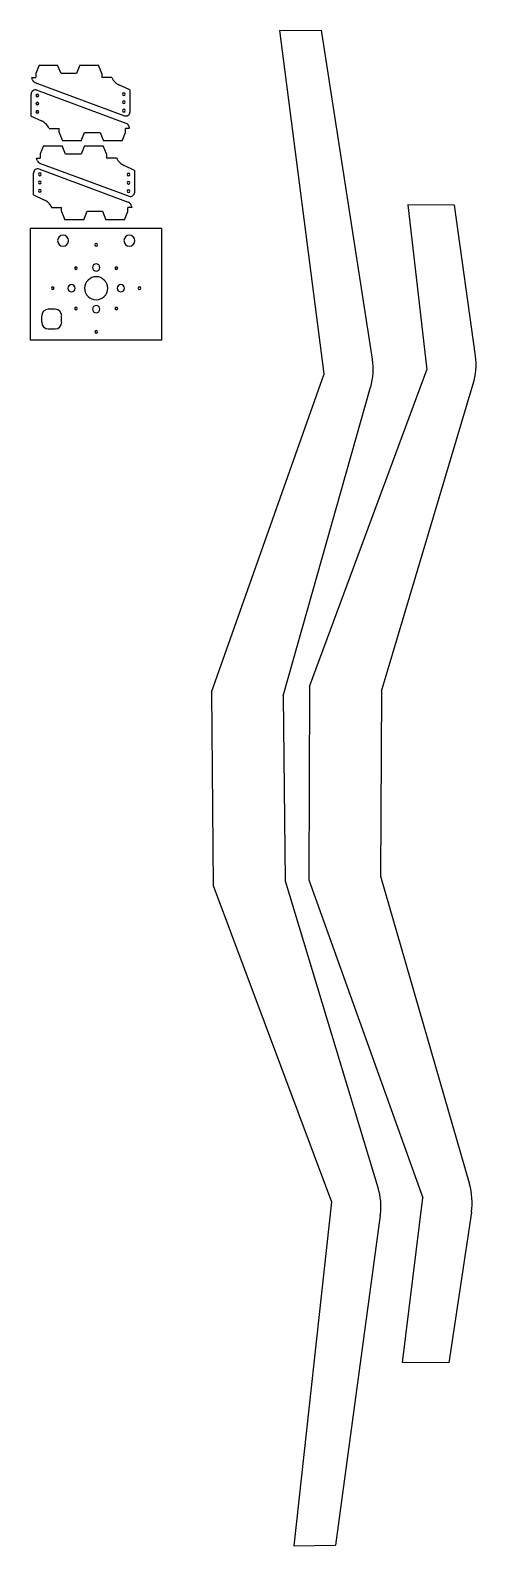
# Model space of a CAD drawing. Extents: x 12 to 184, y -297 to 288.
import ezdxf

# ---------------------------------------------------------------- set-up
doc = ezdxf.new("R2010")
doc.units = 0
doc.layers.add('Layer_1', color=7, linetype='CONTINUOUS')

msp = doc.modelspace()

# ---------------------------------------------------------------- linework, layer by layer
at = {"layer": 'Layer_1', "color": 7}
for p, q in [((107.815916, 287.398077), (123.966004, 287.507927)), ((124.907104, 155.018074), (107.815916, 287.398077)), ((143.573104, 160.692842), (123.966004, 287.507927)), ((12.39795, 268.36665), (12.10028, 269.25965)), ((12.10028, 269.25965), (13.63823, 269.25965)), ((14.92812, 274.02232), (13.63823, 270.84721)), ((13.63823, 270.84721), (13.63823, 269.25965)), ((14.92812, 274.02232), (22.12173, 274.02232)), ((23.46124, 270.7976), (22.12173, 274.02232)), ((29.36496, 270.7976), (23.46124, 270.7976)), ((30.65485, 274.02232), (29.36496, 270.7976)), ((30.65485, 274.02232), (37.89808, 274.02232)), ((39.18797, 270.84721), (37.89808, 274.02232)), ((39.18797, 270.84721), (39.18797, 269.25965)), ((43.05764, 269.25965), (39.18797, 269.25965)), ((11.86874, 254.45153), (11.86874, 262.88543)), ((13.34056, 267.32482), (47.86992, 254.57476)), ((48.53138, 251.57409), (14.00202, 264.37376)), ((50.0032, 264.49698), (46.0343, 266.3326)), ((50.0032, 264.49698), (50.0032, 256.06309)), ((11.86874, 254.45153), (15.83763, 252.56631)), ((18.86391, 249.688866), (22.68397, 249.688866)), ((22.68397, 248.10131), (22.68397, 249.688866)), ((22.68397, 248.10131), (23.97386, 244.926197)), ((31.21709, 244.926197), (32.50698, 248.150921)), ((32.50698, 248.150921), (38.46031, 248.150921)), ((38.46031, 248.150921), (39.7502, 244.926197)), ((46.99343, 244.926197), (48.28332, 248.10131)), ((49.77165, 249.688866), (48.28332, 249.688866)), ((48.28332, 248.10131), (48.28332, 249.688866)), ((49.5236, 250.581867), (49.77165, 249.688866)), ((16.67334, 243.02827), (15.38345, 239.85316)), ((15.38345, 239.85316), (15.38345, 238.2656)), ((16.67334, 243.02827), (23.91657, 243.02827)), ((25.20646, 239.80355), (23.91657, 243.02827)), ((31.21709, 244.926197), (23.97386, 244.926197)), ((31.15979, 239.80355), (25.20646, 239.80355)), ((32.44968, 243.02827), (31.15979, 239.80355)), ((32.44968, 243.02827), (39.69291, 243.02827)), ((40.9828, 239.85316), (39.69291, 243.02827)), ((46.99343, 244.926197), (39.7502, 244.926197)), ((40.9828, 239.85316), (40.9828, 238.2656)), ((14.19278, 237.3726), (13.89512, 238.2656)), ((13.89512, 238.2656), (15.38345, 238.2656)), ((49.47575, 221.147006), (14.94639, 233.94668)), ((15.13539, 236.33077), (49.66475, 223.58071)), ((44.85247, 238.2656), (40.9828, 238.2656)), ((51.79803, 233.50293), (47.82914, 235.33855)), ((12.81312, 224.024446), (12.81312, 232.458346)), ((51.79803, 233.50293), (51.79803, 225.06904)), ((12.81312, 224.024446), (16.78201, 222.139226)), ((19.75867, 219.261782), (23.62834, 219.261782)), ((23.62834, 217.674226), (23.62834, 219.261782)), ((23.62834, 217.674226), (24.91823, 214.499113)), ((32.16146, 214.499113), (33.45135, 217.723837)), ((33.45135, 217.723837), (39.40469, 217.723837)), ((39.40469, 217.723837), (40.69458, 214.499113)), ((47.9378, 214.499113), (49.22769, 217.674226)), ((50.71603, 219.261782), (49.22769, 219.261782)), ((49.22769, 217.674226), (49.22769, 219.261782)), ((50.41836, 220.154783), (50.71603, 219.261782)), ((175.220812, 220.163223), (157.296892, 220.247806)), ((157.296892, 220.247806), (164.603878, 156.590332)), ((183.316797, 161.971097), (175.220812, 220.163223)), ((62.35452, 211.058887), (11.55271, 211.058887)), ((11.55271, 211.058887), (11.55271, 168.194862)), ((32.16146, 214.499113), (24.91823, 214.499113)), ((47.9378, 214.499113), (40.69458, 214.499113)), ((62.35452, 168.194862), (62.35452, 211.058887)), ((15.91849, 177.372923), (15.91849, 174.941977)), ((21.12766, 179.952702), (18.49827, 179.952702)), ((23.65783, 174.941977), (23.65783, 177.372923)), ((18.49827, 172.411809), (21.12766, 172.411809)), ((11.55271, 168.194862), (62.35452, 168.194862)), ((81.459142, 32.382969), (124.907104, 155.018074)), ((119.356729, 34.555391), (164.603878, 156.590332)), ((109.193419, 30.969436), (142.899985, 149.888776)), ((147.131938, 32.755917), (182.519037, 151.216871)), ((81.459142, 32.382969), (82.14027, -42.213918)), ((109.193419, 30.969436), (109.87683, -40.310917)), ((119.356729, 34.555391), (119.012658, -40.043677)), ((147.131938, 32.755917), (146.767315, -38.516681)), ((109.87683, -40.310917), (145.737061, -158.55012)), ((119.012658, -40.043677), (163.07141, -162.50938)), ((146.767315, -38.516681), (181.051522, -157.319592)), ((82.14027, -42.213918), (127.836308, -164.052494)), ((155.201063, -226.091935), (163.07141, -162.50938)), ((127.836308, -164.052494), (113.207639, -296.672625)), ((146.62092, -169.341153), (129.376316, -296.51678)), ((181.76017, -168.067473), (173.077531, -226.162011)), ((173.077531, -226.162011), (155.201063, -226.091935)), ((113.207639, -296.672625), (129.376316, -296.51678))]:
    msp.add_line(p, q, dxfattribs=at)
for points in [[(43.03966, 269.25418), (43.6836, 267.97034), (44.74222, 266.94154), (46.04397, 266.33454)], [(12.55947, 264.23321), (12.12671, 263.93172), (11.86874, 263.43765), (11.86874, 262.91023)], [(12.37065, 268.36181), (12.51882, 267.88241), (12.88171, 267.49938), (13.35236, 267.3255)], [(14.03984, 264.42269), (13.54509, 264.60544), (12.99224, 264.53471), (12.55947, 264.23321)], [(14.27488, 262.93504), (13.98718, 262.93504), (13.75397, 262.70181), (13.75397, 262.41412)], [(14.7958, 262.41412), (14.7958, 262.70181), (14.56258, 262.93504), (14.27488, 262.93504)], [(47.64667, 263.45515), (47.35897, 263.45515), (47.12575, 263.22192), (47.12575, 262.93423)], [(47.12575, 262.93423), (47.12575, 262.64655), (47.35897, 262.41332), (47.64667, 262.41332)], [(48.16758, 262.93423), (48.16758, 263.22192), (47.93437, 263.45515), (47.64667, 263.45515)], [(47.64667, 262.41332), (47.93437, 262.41332), (48.16758, 262.64655), (48.16758, 262.93423)], [(13.75397, 262.41412), (13.75397, 262.12644), (13.98718, 261.89321), (14.27488, 261.89321)], [(14.27488, 259.75993), (13.98718, 259.75993), (13.75397, 259.5267), (13.75397, 259.23901)], [(13.75397, 259.23901), (13.75397, 258.95132), (13.98718, 258.71809), (14.27488, 258.71809)], [(14.27488, 261.89321), (14.56258, 261.89321), (14.7958, 262.12644), (14.7958, 262.41412)], [(14.7958, 259.23901), (14.7958, 259.5267), (14.56258, 259.75993), (14.27488, 259.75993)], [(14.27488, 258.71809), (14.56258, 258.71809), (14.7958, 258.95132), (14.7958, 259.23901)], [(47.64667, 260.28004), (47.35897, 260.28004), (47.12575, 260.04681), (47.12575, 259.75912)], [(47.12575, 259.75912), (47.12575, 259.47144), (47.35897, 259.2382), (47.64667, 259.2382)], [(47.64667, 257.05531), (47.35897, 257.05531), (47.12575, 256.82208), (47.12575, 256.5344)], [(48.16758, 259.75912), (48.16758, 260.04681), (47.93437, 260.28004), (47.64667, 260.28004)], [(47.64667, 259.2382), (47.93437, 259.2382), (48.16758, 259.47144), (48.16758, 259.75912)], [(48.16758, 256.5344), (48.16758, 256.82208), (47.93437, 257.05531), (47.64667, 257.05531)], [(14.27488, 256.58481), (13.98718, 256.58481), (13.75397, 256.35158), (13.75397, 256.0639)], [(13.75397, 256.0639), (13.75397, 255.77621), (13.98718, 255.54298), (14.27488, 255.54298)], [(14.7958, 256.0639), (14.7958, 256.35158), (14.56258, 256.58481), (14.27488, 256.58481)], [(14.27488, 255.54298), (14.56258, 255.54298), (14.7958, 255.77621), (14.7958, 256.0639)], [(18.88189, 249.694343), (18.23795, 250.97817), (17.17933, 252.00698), (15.87758, 252.61398)], [(47.12575, 256.5344), (47.12575, 256.24671), (47.35897, 256.01348), (47.64667, 256.01348)], [(47.64667, 256.01348), (47.93437, 256.01348), (48.16758, 256.24671), (48.16758, 256.5344)], [(47.88171, 254.57544), (48.37646, 254.39269), (48.92931, 254.46342), (49.36208, 254.76492)], [(49.5509, 250.586714), (49.40273, 251.06611), (49.03984, 251.44914), (48.56919, 251.62302)], [(49.36208, 254.76492), (49.79484, 255.06641), (50.05281, 255.56049), (50.05281, 256.0879)], [(13.50385, 233.80613), (13.07108, 233.50464), (12.81312, 233.01057), (12.81312, 232.483146)], [(14.98421, 233.99561), (14.48947, 234.17836), (13.93661, 234.10763), (13.50385, 233.80613)], [(14.16548, 237.36776), (14.31365, 236.88836), (14.67654, 236.50533), (15.14719, 236.33145)], [(44.83449, 238.26013), (45.47842, 236.97629), (46.53704, 235.94749), (47.8388, 235.34049)], [(15.21926, 232.507956), (14.93156, 232.507956), (14.69834, 232.274726), (14.69834, 231.987036)], [(14.69834, 231.987036), (14.69834, 231.699356), (14.93156, 231.466126), (15.21926, 231.466126)], [(15.21926, 229.332846), (14.93156, 229.332846), (14.69834, 229.099616), (14.69834, 228.811926)], [(14.69834, 228.811926), (14.69834, 228.524236), (14.93156, 228.291006), (15.21926, 228.291006)], [(15.74017, 231.987036), (15.74017, 232.274726), (15.50696, 232.507956), (15.21926, 232.507956)], [(15.21926, 231.466126), (15.50696, 231.466126), (15.74017, 231.699356), (15.74017, 231.987036)], [(15.74017, 228.811926), (15.74017, 229.099616), (15.50696, 229.332846), (15.21926, 229.332846)], [(15.21926, 228.291006), (15.50696, 228.291006), (15.74017, 228.524236), (15.74017, 228.811926)], [(49.4415, 232.4611), (49.15381, 232.4611), (48.92058, 232.22787), (48.92058, 231.94018)], [(48.92058, 231.94018), (48.92058, 231.6525), (49.15381, 231.41927), (49.4415, 231.41927)], [(49.4415, 229.28599), (49.15381, 229.28599), (48.92058, 229.05276), (48.92058, 228.76507)], [(48.92058, 228.76507), (48.92058, 228.47739), (49.15381, 228.24415), (49.4415, 228.24415)], [(49.96241, 231.94018), (49.96241, 232.22787), (49.72918, 232.4611), (49.4415, 232.4611)], [(49.4415, 231.41927), (49.72918, 231.41927), (49.96241, 231.6525), (49.96241, 231.94018)], [(49.96241, 228.76507), (49.96241, 229.05276), (49.72918, 229.28599), (49.4415, 229.28599)], [(49.4415, 228.24415), (49.72918, 228.24415), (49.96241, 228.47739), (49.96241, 228.76507)], [(15.21926, 226.157726), (14.93156, 226.157726), (14.69834, 225.924496), (14.69834, 225.636816)], [(14.69834, 225.636816), (14.69834, 225.349126), (14.93156, 225.115896), (15.21926, 225.115896)], [(15.74017, 225.636816), (15.74017, 225.924496), (15.50696, 226.157726), (15.21926, 226.157726)], [(15.21926, 225.115896), (15.50696, 225.115896), (15.74017, 225.349126), (15.74017, 225.636816)], [(19.82626, 219.267259), (19.18232, 220.551086), (18.1237, 221.579896), (16.82195, 222.186896)], [(49.4415, 226.06126), (49.15381, 226.06126), (48.92058, 225.82803), (48.92058, 225.54035)], [(48.92058, 225.54035), (48.92058, 225.25266), (49.15381, 225.01943), (49.4415, 225.01943)], [(49.96241, 225.54035), (49.96241, 225.82803), (49.72918, 226.06126), (49.4415, 226.06126)], [(49.4415, 225.01943), (49.72918, 225.01943), (49.96241, 225.25266), (49.96241, 225.54035)], [(49.67655, 223.58139), (50.1713, 223.39864), (50.72414, 223.46937), (51.15691, 223.77087)], [(51.15691, 223.77087), (51.58967, 224.07236), (51.84764, 224.56644), (51.84764, 225.09385)], [(50.49527, 220.15963), (50.34709, 220.639026), (49.98421, 221.022056), (49.51356, 221.195936)], [(24.22836, 208.528719), (23.06387, 208.528719), (22.11988, 207.584728), (22.11988, 206.420245)], [(22.11988, 206.420245), (22.11988, 205.255763), (23.06387, 204.311772), (24.22836, 204.311772)], [(26.33683, 206.420245), (26.33683, 207.584728), (25.39284, 208.528719), (24.22836, 208.528719)], [(24.22836, 204.311772), (25.39284, 204.311772), (26.33683, 205.255763), (26.33683, 206.420245)], [(36.97842, 205.353606), (36.69072, 205.353606), (36.4575, 205.120374), (36.4575, 204.832689)], [(36.4575, 204.832689), (36.4575, 204.545004), (36.69072, 204.311772), (36.97842, 204.311772)], [(37.49934, 204.832689), (37.49934, 205.120374), (37.26612, 205.353606), (36.97842, 205.353606)], [(36.97842, 204.311772), (37.26612, 204.311772), (37.49934, 204.545004), (37.49934, 204.832689)], [(49.8277, 208.528719), (48.66322, 208.528719), (47.71923, 207.584728), (47.71923, 206.420245)], [(47.71923, 206.420245), (47.71923, 205.255763), (48.66322, 204.311772), (49.8277, 204.311772)], [(51.93618, 206.420245), (51.93618, 207.584728), (50.99219, 208.528719), (49.8277, 208.528719)], [(49.8277, 204.311772), (50.99219, 204.311772), (51.93618, 205.255763), (51.93618, 206.420245)], [(29.18947, 196.324378), (28.90177, 196.324378), (28.66855, 196.091147), (28.66855, 195.803461)], [(28.66855, 195.803461), (28.66855, 195.515776), (28.90177, 195.282544), (29.18947, 195.282544)], [(29.71039, 195.803461), (29.71039, 196.091147), (29.47717, 196.324378), (29.18947, 196.324378)], [(29.18947, 195.282544), (29.47717, 195.282544), (29.71039, 195.515776), (29.71039, 195.803461)], [(36.97842, 197.465435), (36.19753, 197.465435), (35.5645, 196.832406), (35.5645, 196.051517)], [(35.5645, 196.051517), (35.5645, 195.270628), (36.19753, 194.6376), (36.97842, 194.6376)], [(38.39234, 196.051517), (38.39234, 196.832406), (37.75931, 197.465435), (36.97842, 197.465435)], [(36.97842, 194.6376), (37.75931, 194.6376), (38.39234, 195.270628), (38.39234, 196.051517)], [(44.76737, 196.324378), (44.47967, 196.324378), (44.24645, 196.091147), (44.24645, 195.803461)], [(44.24645, 195.803461), (44.24645, 195.515776), (44.47967, 195.282544), (44.76737, 195.282544)], [(45.28828, 195.803461), (45.28828, 196.091147), (45.05507, 196.324378), (44.76737, 196.324378)], [(44.76737, 195.282544), (45.05507, 195.282544), (45.28828, 195.515776), (45.28828, 195.803461)], [(20.20985, 188.585041), (19.92215, 188.585041), (19.68894, 188.351809), (19.68894, 188.064124)], [(19.68894, 188.064124), (19.68894, 187.776439), (19.92215, 187.543207), (20.20985, 187.543207)], [(20.73077, 188.064124), (20.73077, 188.351809), (20.49755, 188.585041), (20.20985, 188.585041)], [(20.20985, 187.543207), (20.49755, 187.543207), (20.73077, 187.776439), (20.73077, 188.064124)], [(27.45308, 189.478041), (26.67219, 189.478041), (26.03916, 188.845013), (26.03916, 188.064124)], [(26.03916, 188.064124), (26.03916, 187.283234), (26.67219, 186.650206), (27.45308, 186.650206)], [(28.867, 188.064124), (28.867, 188.845013), (28.23397, 189.478041), (27.45308, 189.478041)], [(27.45308, 186.650206), (28.23397, 186.650206), (28.867, 187.283234), (28.867, 188.064124)], [(36.97842, 192.504321), (34.52617, 192.504321), (32.53822, 190.516387), (32.53822, 188.064124)], [(32.53822, 188.064124), (32.53822, 185.61186), (34.52617, 183.623927), (36.97842, 183.623927)], [(41.41862, 188.064124), (41.41862, 190.516387), (39.43067, 192.504321), (36.97842, 192.504321)], [(36.97842, 183.623927), (39.43067, 183.623927), (41.41862, 185.61186), (41.41862, 188.064124)], [(46.50376, 189.478041), (45.72287, 189.478041), (45.08984, 188.845013), (45.08984, 188.064124)], [(45.08984, 188.064124), (45.08984, 187.283234), (45.72287, 186.650206), (46.50376, 186.650206)], [(47.91767, 188.064124), (47.91767, 188.845013), (47.28465, 189.478041), (46.50376, 189.478041)], [(46.50376, 186.650206), (47.28465, 186.650206), (47.91767, 187.283234), (47.91767, 188.064124)], [(53.74698, 188.634652), (53.45928, 188.634652), (53.22607, 188.40142), (53.22607, 188.113735)], [(53.22607, 188.113735), (53.22607, 187.82605), (53.45928, 187.592818), (53.74698, 187.592818)], [(54.2679, 188.113735), (54.2679, 188.40142), (54.03468, 188.634652), (53.74698, 188.634652)], [(53.74698, 187.592818), (54.03468, 187.592818), (54.2679, 187.82605), (54.2679, 188.113735)], [(36.97842, 181.441036), (36.19753, 181.441036), (35.5645, 180.808008), (35.5645, 180.027119)], [(38.39234, 180.027119), (38.39234, 180.808008), (37.75931, 181.441036), (36.97842, 181.441036)], [(18.52307, 179.952702), (17.112, 179.952702), (15.9681, 178.808813), (15.9681, 177.397729)], [(23.70744, 177.397729), (23.70744, 178.808813), (22.56353, 179.952702), (21.15246, 179.952702)], [(29.18947, 180.796092), (28.90177, 180.796092), (28.66855, 180.56286), (28.66855, 180.275175)], [(28.66855, 180.275175), (28.66855, 179.98749), (28.90177, 179.754258), (29.18947, 179.754258)], [(29.71039, 180.275175), (29.71039, 180.56286), (29.47717, 180.796092), (29.18947, 180.796092)], [(29.18947, 179.754258), (29.47717, 179.754258), (29.71039, 179.98749), (29.71039, 180.275175)], [(35.5645, 180.027119), (35.5645, 179.24623), (36.19753, 178.613202), (36.97842, 178.613202)], [(36.97842, 178.613202), (37.75931, 178.613202), (38.39234, 179.24623), (38.39234, 180.027119)], [(44.76737, 180.796092), (44.47967, 180.796092), (44.24645, 180.56286), (44.24645, 180.275175)], [(44.24645, 180.275175), (44.24645, 179.98749), (44.47967, 179.754258), (44.76737, 179.754258)], [(45.28828, 180.275175), (45.28828, 180.56286), (45.05507, 180.796092), (44.76737, 180.796092)], [(44.76737, 179.754258), (45.05507, 179.754258), (45.28828, 179.98749), (45.28828, 180.275175)], [(15.9681, 174.966783), (15.9681, 173.555698), (17.112, 172.411809), (18.52307, 172.411809)], [(21.15246, 172.411809), (22.56353, 172.411809), (23.70744, 173.555698), (23.70744, 174.966783)], [(37.02803, 171.816475), (36.74033, 171.816475), (36.50711, 171.583243), (36.50711, 171.295558)], [(36.50711, 171.295558), (36.50711, 171.007873), (36.74033, 170.774641), (37.02803, 170.774641)], [(37.54895, 171.295558), (37.54895, 171.583243), (37.31573, 171.816475), (37.02803, 171.816475)], [(37.02803, 170.774641), (37.31573, 170.774641), (37.54895, 171.007873), (37.54895, 171.295558)], [(142.914111, 149.921541), (143.909084, 153.434357), (144.135887, 157.120236), (143.579058, 160.72853)], [(182.514125, 151.202447), (183.559765, 154.700563), (183.839859, 158.382776), (183.335232, 161.998766)], [(181.782003, -168.056977), (182.321086, -164.445967), (182.076174, -160.76124), (181.063916, -157.253367)], [(146.627341, -169.344794), (147.11732, -165.726805), (146.822334, -162.045751), (145.762499, -158.551959)]]:
    msp.add_open_spline(points, degree=3, dxfattribs=at)

doc.saveas('drawing.dxf')
